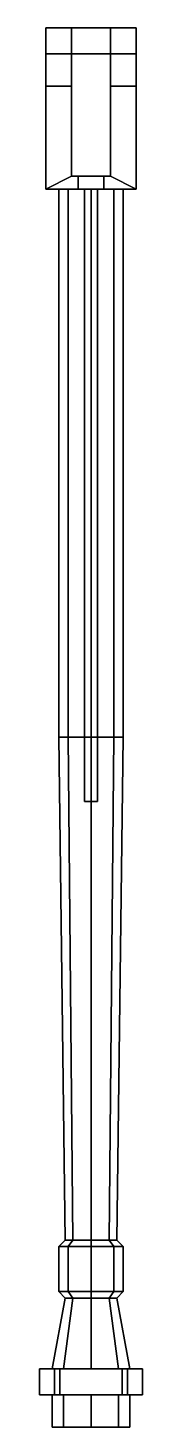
# Model space of a CAD drawing. Extents: x -0.08 to 0.08, y -1.78 to 0.39.
import ezdxf

# ---------------------------------------------------------------- set-up
doc = ezdxf.new("R2010")
doc.units = 0
doc.layers.add('GUN', color=1, linetype='CONTINUOUS')

msp = doc.modelspace()

# ---------------------------------------------------------------- linework, layer by layer
at = {"layer": 'GUN'}
for points in [[(-0.03, 0.39, 0.07), (-0.07, 0.39, 0.07), (-0.07, 0.35, 0.07), (-0.03, 0.35, 0.07)], [(-0.03, 0.39, -0.05), (-0.07, 0.39, -0.06), (-0.07, 0.39, 0.07), (-0.03, 0.39, 0.07)], [(0.03, 0.39, -0.05), (0.07, 0.39, -0.06), (-0.07, 0.39, -0.06), (-0.03, 0.39, -0.05)], [(0.07, 0.39, -0.06), (0.07, 0.35, -0.09), (-0.07, 0.35, -0.09), (-0.07, 0.39, -0.06)], [(-0.07, 0.39, -0.06), (-0.07, 0.35, -0.09), (-0.07, 0.35, 0.07), (-0.07, 0.39, 0.07)], [(-0.03, 0.39, -0.05), (-0.03, 0.39, 0.07), (-0.03, 0.35, 0.07), (-0.03, 0.39, -0.05)], [(-0.03, 0.39, -0.05), (-0.03, 0.3, 0.06), (-0.03, 0.16, 0.06), (-0.03, 0.16, -0.05)], [(-0.03, 0.39, -0.05), (-0.03, 0.35, 0.07), (-0.03, 0.3, 0.06), (-0.03, 0.39, -0.05)], [(-0.03, 0.39, -0.05), (-0.03, 0.16, -0.05), (0.03, 0.16, -0.05), (0.03, 0.39, -0.05)], [(0.07, 0.39, 0.07), (0.03, 0.39, 0.07), (0.03, 0.35, 0.07), (0.07, 0.35, 0.07)], [(0.03, 0.39, 0.07), (0.03, 0.39, 0.06), (0.03, 0.39, -0.05), (0.03, 0.35, 0.07)], [(0.07, 0.39, -0.06), (0.03, 0.39, -0.05), (0.03, 0.39, 0.07), (0.07, 0.39, 0.07)], [(0.03, 0.3, 0.06), (0.03, 0.39, -0.05), (0.03, 0.16, -0.05), (0.03, 0.16, 0.06)], [(0.03, 0.39, -0.05), (0.03, 0.39, -0.05), (0.03, 0.3, 0.06), (0.03, 0.35, 0.07)], [(0.07, 0.39, -0.06), (0.07, 0.39, 0.07), (0.07, 0.35, 0.07), (0.07, 0.35, -0.09)], [(-0.03, 0.35, 0.07), (-0.07, 0.35, 0.07), (-0.07, 0.35, 0.1), (-0.03, 0.35, 0.1)], [(-0.03, 0.35, 0.1), (-0.07, 0.35, 0.1), (-0.07, 0.3, 0.1), (-0.03, 0.3, 0.1)], [(0.07, 0.35, -0.09), (0.07, 0.14, -0.09), (-0.07, 0.14, -0.09), (-0.07, 0.35, -0.09)], [(-0.07, 0.35, -0.09), (-0.07, 0.14, -0.09), (-0.07, 0.14, 0.06), (-0.07, 0.3, 0.06)], [(-0.07, 0.35, 0.1), (-0.07, 0.35, 0.07), (-0.07, 0.3, 0.06), (-0.07, 0.3, 0.1)], [(-0.07, 0.35, 0.07), (-0.07, 0.35, -0.09), (-0.07, 0.35, -0.09), (-0.07, 0.3, 0.06)], [(-0.03, 0.35, 0.07), (-0.03, 0.35, 0.1), (-0.03, 0.3, 0.1), (-0.03, 0.3, 0.06)], [(0.07, 0.35, 0.1), (0.03, 0.35, 0.1), (0.03, 0.3, 0.1), (0.07, 0.3, 0.1)], [(0.07, 0.35, 0.07), (0.03, 0.35, 0.07), (0.03, 0.35, 0.1), (0.07, 0.35, 0.1)], [(0.03, 0.35, 0.07), (0.03, 0.3, 0.06), (0.03, 0.3, 0.1), (0.03, 0.35, 0.1)], [(0.07, 0.3, 0.06), (0.07, 0.14, 0.06), (0.07, 0.14, -0.09), (0.07, 0.35, -0.09)], [(0.07, 0.3, 0.1), (0.07, 0.3, 0.06), (0.07, 0.35, 0.07), (0.07, 0.35, 0.1)], [(0.07, 0.3, 0.06), (0.07, 0.35, -0.09), (0.07, 0.35, -0.09), (0.07, 0.35, 0.07)], [(-0.03, 0.3, 0.1), (-0.07, 0.3, 0.1), (-0.07, 0.3, 0.06), (-0.03, 0.3, 0.06)], [(-0.03, 0.3, 0.06), (-0.07, 0.3, 0.06), (-0.07, 0.14, 0.06), (-0.03, 0.16, 0.06)], [(0.07, 0.3, 0.06), (0.03, 0.3, 0.06), (0.03, 0.16, 0.06), (0.07, 0.14, 0.06)], [(0.07, 0.3, 0.1), (0.03, 0.3, 0.1), (0.03, 0.3, 0.06), (0.07, 0.3, 0.06)], [(-0.02, 0.14, 0.06), (-0.02, 0.16, 0.06), (-0.03, 0.16, 0.06), (-0.07, 0.14, 0.06)], [(-0.03, 0.16, -0.05), (-0.03, 0.16, 0.06), (0.03, 0.16, 0.06), (0.03, 0.16, -0.05)], [(-0.02, 0.16, 0.06), (-0.02, 0.14, 0.06), (-0.02, 0.14, 0.13), (-0.02, 0.16, 0.13)], [(-0.02, 0.16, 0.13), (-0.02, 0.14, 0.13), (0.02, 0.14, 0.13), (0.02, 0.16, 0.13)], [(-0.02, 0.16, 0.06), (-0.02, 0.16, 0.13), (0.02, 0.16, 0.13), (0.02, 0.16, 0.06)], [(0.02, 0.16, 0.13), (0.02, 0.14, 0.13), (0.02, 0.14, 0.06), (0.02, 0.16, 0.06)], [(0.02, 0.16, 0.06), (0.02, 0.14, 0.06), (0.07, 0.14, 0.06), (0.03, 0.16, 0.06)], [(0.07, 0.14, -0.09), (0.07, 0.14, 0.06), (-0.07, 0.14, 0.06), (-0.07, 0.14, -0.09)], [(-0.0354, 0.14, 0.0354), (-0.05, 0.14), (-0.05, -0.71), (-0.0354, -0.71, 0.0354)], [(-0.05, 0.14), (-0.0354, 0.14, -0.0354), (-0.0354, -0.71, -0.0354), (-0.05, -0.71)], [(0, 0.14, 0.05), (-0.0354, 0.14, 0.0354), (-0.0354, -0.71, 0.0354), (0, -0.71, 0.05)], [(-0.0354, 0.14, -0.0354), (0, 0.14, -0.05), (0, -0.71, -0.05), (-0.0354, -0.71, -0.0354)], [(0.02, 0.14, 0.13), (-0.02, 0.14, 0.13), (-0.02, 0.14, 0.06), (0.02, 0.14, 0.06)], [(0, 0.14, 0.12), (-0.01, 0.14, 0.11), (-0.01, -0.81, 0.11), (0, -0.81, 0.12)], [(-0.01, 0.14, 0.11), (0, 0.14, 0.1), (0, -0.81, 0.1), (-0.01, -0.81, 0.11)], [(0.0354, 0.14, 0.0354), (0, 0.14, 0.05), (0, -0.71, 0.05), (0.0354, -0.71, 0.0354)], [(0, 0.14, -0.05), (0.0354, 0.14, -0.0354), (0.0354, -0.71, -0.0354), (0, -0.71, -0.05)], [(0.01, 0.14, 0.11), (0, 0.14, 0.12), (0, -0.81, 0.12), (0.01, -0.81, 0.11)], [(0, 0.14, 0.1), (0.01, 0.14, 0.11), (0.01, -0.81, 0.11), (0, -0.81, 0.1)], [(0.05, 0.14), (0.0354, 0.14, 0.0354), (0.0354, -0.71, 0.0354), (0.05, -0.71)], [(0.0354, 0.14, -0.0354), (0.05, 0.14), (0.05, -0.71), (0.0354, -0.71, -0.0354)], [(-0.0283, -1.49, -0.0283), (-0.04, -1.49), (-0.05, -0.71), (-0.0354, -0.71, -0.0354)], [(-0.04, -1.49), (-0.0283, -1.49, 0.0283), (-0.0354, -0.71, 0.0354), (-0.05, -0.71)], [(0, -1.49, -0.04), (-0.0283, -1.49, -0.0283), (-0.0354, -0.71, -0.0354), (0, -0.71, -0.05)], [(-0.0283, -1.49, 0.0283), (0, -1.49, 0.04), (0, -0.71, 0.05), (-0.0354, -0.71, 0.0354)], [(0.0283, -1.49, -0.0283), (0, -1.49, -0.04), (0, -0.71, -0.05), (0.0354, -0.71, -0.0354)], [(0, -1.49, 0.04), (0.0283, -1.49, 0.0283), (0.0354, -0.71, 0.0354), (0, -0.71, 0.05)], [(0.04, -1.49), (0.0283, -1.49, -0.0283), (0.0354, -0.71, -0.0354), (0.05, -0.71)], [(0.0283, -1.49, 0.0283), (0.04, -1.49), (0.05, -0.71), (0.0354, -0.71, 0.0354)], [(-0.0283, -1.49, 0.0283), (-0.04, -1.49), (-0.05, -1.5), (-0.0354, -1.5, 0.0354)], [(-0.04, -1.49), (-0.0283, -1.49, -0.0283), (-0.0354, -1.5, -0.0354), (-0.05, -1.5)], [(0, -1.49, 0.04), (-0.0283, -1.49, 0.0283), (-0.0354, -1.5, 0.0354), (0, -1.5, 0.05)], [(-0.0283, -1.49, -0.0283), (0, -1.49, -0.04), (0, -1.5, -0.05), (-0.0354, -1.5, -0.0354)], [(0.0283, -1.49, 0.0283), (0, -1.49, 0.04), (0, -1.5, 0.05), (0.0354, -1.5, 0.0354)], [(0, -1.49, -0.04), (0.0283, -1.49, -0.0283), (0.0354, -1.5, -0.0354), (0, -1.5, -0.05)], [(0.04, -1.49), (0.0283, -1.49, 0.0283), (0.0354, -1.5, 0.0354), (0.05, -1.5)], [(0.0283, -1.49, -0.0283), (0.04, -1.49), (0.05, -1.5), (0.0354, -1.5, -0.0354)], [(-0.0354, -1.5, 0.0354), (-0.05, -1.5), (-0.05, -1.57), (-0.0354, -1.57, 0.0354)], [(-0.05, -1.5), (-0.0354, -1.5, -0.0354), (-0.0354, -1.57, -0.0354), (-0.05, -1.57)], [(0, -1.5, 0.05), (-0.0354, -1.5, 0.0354), (-0.0354, -1.57, 0.0354), (0, -1.57, 0.05)], [(-0.0354, -1.5, -0.0354), (0, -1.5, -0.05), (0, -1.57, -0.05), (-0.0354, -1.57, -0.0354)], [(0.0354, -1.5, 0.0354), (0, -1.5, 0.05), (0, -1.57, 0.05), (0.0354, -1.57, 0.0354)], [(0, -1.5, -0.05), (0.0354, -1.5, -0.0354), (0.0354, -1.57, -0.0354), (0, -1.57, -0.05)], [(0.05, -1.5), (0.0354, -1.5, 0.0354), (0.0354, -1.57, 0.0354), (0.05, -1.57)], [(0.0354, -1.5, -0.0354), (0.05, -1.5), (0.05, -1.57), (0.0354, -1.57, -0.0354)], [(-0.0283, -1.58, 0.0283), (-0.04, -1.58), (-0.06, -1.69), (-0.0424, -1.69, 0.0424)], [(-0.04, -1.58), (-0.0283, -1.58, -0.0283), (-0.0424, -1.69, -0.0424), (-0.06, -1.69)], [(-0.0283, -1.58, -0.0283), (-0.04, -1.58), (-0.05, -1.57), (-0.0354, -1.57, -0.0354)], [(-0.04, -1.58), (-0.0283, -1.58, 0.0283), (-0.0354, -1.57, 0.0354), (-0.05, -1.57)], [(0, -1.58, 0.04), (-0.0283, -1.58, 0.0283), (-0.0424, -1.69, 0.0424), (0, -1.69, 0.06)], [(-0.0283, -1.58, -0.0283), (0, -1.58, -0.04), (0, -1.69, -0.06), (-0.0424, -1.69, -0.0424)], [(0, -1.58, -0.04), (-0.0283, -1.58, -0.0283), (-0.0354, -1.57, -0.0354), (0, -1.57, -0.05)], [(-0.0283, -1.58, 0.0283), (0, -1.58, 0.04), (0, -1.57, 0.05), (-0.0354, -1.57, 0.0354)], [(0.0283, -1.58, -0.0283), (0, -1.58, -0.04), (0, -1.57, -0.05), (0.0354, -1.57, -0.0354)], [(0, -1.58, 0.04), (0.0283, -1.58, 0.0283), (0.0354, -1.57, 0.0354), (0, -1.57, 0.05)], [(0.0283, -1.58, 0.0283), (0, -1.58, 0.04), (0, -1.69, 0.06), (0.0424, -1.69, 0.0424)], [(0, -1.58, -0.04), (0.0283, -1.58, -0.0283), (0.0424, -1.69, -0.0424), (0, -1.69, -0.06)], [(0.04, -1.58), (0.0283, -1.58, -0.0283), (0.0354, -1.57, -0.0354), (0.05, -1.57)], [(0.0283, -1.58, 0.0283), (0.04, -1.58), (0.05, -1.57), (0.0354, -1.57, 0.0354)], [(0.04, -1.58), (0.0283, -1.58, 0.0283), (0.0424, -1.69, 0.0424), (0.06, -1.69)], [(0.0283, -1.58, -0.0283), (0.04, -1.58), (0.06, -1.69), (0.0424, -1.69, -0.0424)], [(-0.0566, -1.69, 0.0566), (-0.08, -1.69), (-0.08, -1.73), (-0.0566, -1.73, 0.0566)], [(-0.08, -1.69), (-0.0566, -1.69, -0.0566), (-0.0566, -1.73, -0.0566), (-0.08, -1.73)], [(-0.06, -1.69), (-0.0424, -1.69, -0.0424), (-0.0566, -1.69, -0.0566), (-0.08, -1.69)], [(-0.0424, -1.69, 0.0424), (-0.06, -1.69), (-0.08, -1.69), (-0.0566, -1.69, 0.0566)], [(-0.0483, -1.69, 0.06), (-0.0566, -1.69, 0.0566), (-0.0566, -1.73, 0.0566), (-0.0483, -1.73, 0.06)], [(-0.0566, -1.69, -0.0566), (-0.0483, -1.69, -0.06), (-0.0483, -1.73, -0.06), (-0.0566, -1.73, -0.0566)], [(-0.0424, -1.69, -0.0424), (-0.0424, -1.69, -0.0424), (-0.0483, -1.69, -0.06), (-0.0566, -1.69, -0.0566)], [(-0.0424, -1.69, 0.0424), (-0.0424, -1.69, 0.0424), (-0.0566, -1.69, 0.0566), (-0.0483, -1.69, 0.06)], [(0.0483, -1.69, 0.06), (-0.0483, -1.69, 0.06), (-0.0483, -1.73, 0.06), (0.0483, -1.73, 0.06)], [(-0.0483, -1.69, -0.06), (0.0483, -1.69, -0.06), (0.0483, -1.73, -0.06), (-0.0483, -1.73, -0.06)], [(-0.0424, -1.69, -0.0424), (-0.0424, -1.69, -0.0424), (0, -1.69, -0.06), (-0.0483, -1.69, -0.06)], [(-0.0424, -1.69, 0.0424), (-0.0424, -1.69, 0.0424), (-0.0483, -1.69, 0.06), (0, -1.69, 0.06)], [(0.0424, -1.69, -0.0424), (0.0424, -1.69, -0.0424), (0.0483, -1.69, -0.06), (0, -1.69, -0.06)], [(0.0424, -1.69, 0.0424), (0.0424, -1.69, 0.0424), (0, -1.69, 0.06), (0.0483, -1.69, 0.06)], [(0.0424, -1.69, -0.0424), (0.06, -1.69), (0.08, -1.69), (0.0566, -1.69, -0.0566)], [(0.0424, -1.69, -0.0424), (0.0424, -1.69, -0.0424), (0.0566, -1.69, -0.0566), (0.0483, -1.69, -0.06)], [(0.0424, -1.69, 0.0424), (0.0424, -1.69, 0.0424), (0.0483, -1.69, 0.06), (0.0566, -1.69, 0.0566)], [(0.06, -1.69), (0.0424, -1.69, 0.0424), (0.0566, -1.69, 0.0566), (0.08, -1.69)], [(0.0566, -1.69, 0.0566), (0.0483, -1.69, 0.06), (0.0483, -1.73, 0.06), (0.0566, -1.73, 0.0566)], [(0.0483, -1.69, -0.06), (0.0566, -1.69, -0.0566), (0.0566, -1.73, -0.0566), (0.0483, -1.73, -0.06)], [(0.08, -1.69), (0.0566, -1.69, 0.0566), (0.0566, -1.73, 0.0566), (0.08, -1.73)], [(0.0566, -1.69, -0.0566), (0.08, -1.69), (0.08, -1.73), (0.0566, -1.73, -0.0566)], [(-0.06, -1.73), (-0.0424, -1.73, 0.0424), (-0.0566, -1.73, 0.0566), (-0.08, -1.73)], [(-0.0424, -1.73, -0.0424), (-0.06, -1.73), (-0.08, -1.73), (-0.0566, -1.73, -0.0566)], [(-0.0424, -1.73, 0.0424), (-0.06, -1.73), (-0.06, -1.78), (-0.0424, -1.78, 0.0424)], [(-0.06, -1.73), (-0.0424, -1.73, -0.0424), (-0.0424, -1.78, -0.0424), (-0.06, -1.78)], [(-0.0424, -1.73, 0.0424), (-0.0424, -1.73, 0.0424), (-0.0483, -1.73, 0.06), (-0.0566, -1.73, 0.0566)], [(-0.0424, -1.73, -0.0424), (-0.0424, -1.73, -0.0424), (-0.0566, -1.73, -0.0566), (-0.0483, -1.73, -0.06)], [(-0.0424, -1.73, 0.0424), (-0.0424, -1.73, 0.0424), (0, -1.73, 0.06), (-0.0483, -1.73, 0.06)], [(-0.0424, -1.73, -0.0424), (-0.0424, -1.73, -0.0424), (-0.0483, -1.73, -0.06), (0, -1.73, -0.06)], [(0, -1.73, 0.06), (-0.0424, -1.73, 0.0424), (-0.0424, -1.78, 0.0424), (0, -1.78, 0.06)], [(-0.0424, -1.73, -0.0424), (0, -1.73, -0.06), (0, -1.78, -0.06), (-0.0424, -1.78, -0.0424)], [(0.0424, -1.73, 0.0424), (0, -1.73, 0.06), (0, -1.78, 0.06), (0.0424, -1.78, 0.0424)], [(0, -1.73, -0.06), (0.0424, -1.73, -0.0424), (0.0424, -1.78, -0.0424), (0, -1.78, -0.06)], [(0.0424, -1.73, 0.0424), (0.0424, -1.73, 0.0424), (0.0483, -1.73, 0.06), (0, -1.73, 0.06)], [(0.0424, -1.73, -0.0424), (0.0424, -1.73, -0.0424), (0, -1.73, -0.06), (0.0483, -1.73, -0.06)], [(0.06, -1.73), (0.0424, -1.73, 0.0424), (0.0424, -1.78, 0.0424), (0.06, -1.78)], [(0.0424, -1.73, -0.0424), (0.06, -1.73), (0.06, -1.78), (0.0424, -1.78, -0.0424)], [(0.0424, -1.73, 0.0424), (0.06, -1.73), (0.08, -1.73), (0.0566, -1.73, 0.0566)], [(0.0424, -1.73, 0.0424), (0.0424, -1.73, 0.0424), (0.0566, -1.73, 0.0566), (0.0483, -1.73, 0.06)], [(0.0424, -1.73, -0.0424), (0.0424, -1.73, -0.0424), (0.0483, -1.73, -0.06), (0.0566, -1.73, -0.0566)], [(0.06, -1.73), (0.0424, -1.73, -0.0424), (0.0566, -1.73, -0.0566), (0.08, -1.73)], [(0, -1.78, 0.06), (-0.0424, -1.78, 0.0424), (-0.06, -1.78), (0.0424, -1.78, 0.0424)], [(0.0424, -1.78, 0.0424), (-0.06, -1.78), (-0.0424, -1.78, -0.0424), (0.06, -1.78)], [(0.06, -1.78), (-0.0424, -1.78, -0.0424), (0, -1.78, -0.06), (0.0424, -1.78, -0.0424)]]:
    msp.add_3dface(points, dxfattribs=at)

doc.saveas('drawing.dxf')
